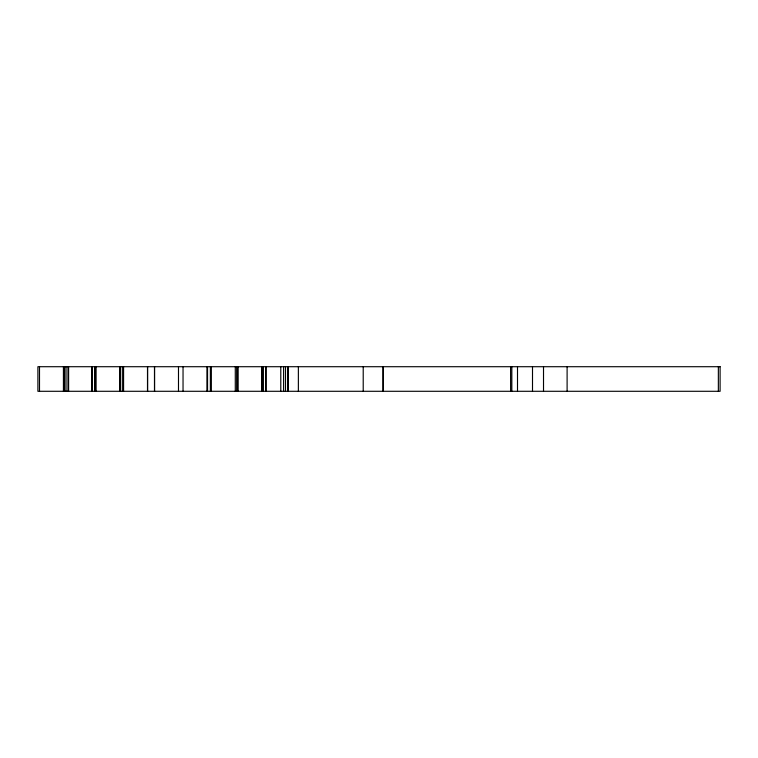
<?xml version="1.0" encoding="UTF-8"?>
<svg xmlns="http://www.w3.org/2000/svg" width="758" height="758" viewBox="0 0 758 758"><rect width="100%" height="100%" fill="white"/><g stroke="black" fill="none" stroke-linecap="round" stroke-linejoin="round"><path stroke-width="1.14" d="M718.357 366.711L718.357 391.289M567.107 366.711L567.107 391.289M543.514 366.711L543.514 391.289M532.504 366.711L532.504 391.289M517.506 366.711L517.506 391.289M511.83 366.711L511.83 391.289M510.589 366.711L510.627 391.289M383.235 366.711L383.235 391.289M383.055 366.711L383.055 391.289M363.215 366.711L363.215 391.289M298.368 366.711L298.368 391.289M288.031 366.711L288.031 391.289M287.917 366.711L287.917 391.289M285.491 366.711L285.491 391.289M283.596 366.711L283.596 391.289M280.782 366.711L280.782 391.289M265.935 366.711L265.935 391.289M265.831 366.711L265.831 391.289M263.396 366.711L263.396 391.289M262.079 366.711L262.079 391.289M261.889 366.711L261.889 391.289M238.154 366.711L238.154 391.289M237.169 366.711L237.169 391.289M237.046 366.711L237.046 391.289M235.283 366.711L235.283 391.289M211.349 366.711L211.349 391.289M210.364 366.711L210.364 391.289M207.55 366.711L207.55 391.289M206.962 366.711L206.943 391.289M183.038 366.711L183.038 391.289M178.49 366.711L178.49 391.289M154.566 366.711L154.566 391.289M154.48 366.711L154.48 391.289M147.602 366.711L147.602 391.289M147.497 366.711L147.497 391.289M123.573 366.711L123.573 391.289M122.341 366.711L122.341 391.289M120.029 366.711L120.029 391.289M119.906 366.711L119.906 391.289M119.736 366.711L119.736 391.289M96.095 366.711L96.095 391.289M92.381 366.711L92.381 391.289M92.002 366.711L92.002 391.289M91.699 366.711L91.699 391.289M68.571 366.711L68.571 391.289M68.466 366.711L68.466 391.289M68.078 366.711L68.078 391.289M66.031 366.711L66.031 391.289M64.534 366.711L64.534 391.289M64.411 366.711L64.411 391.289M63.426 366.711L63.426 391.289M39.501 366.711L39.501 391.289M720.1 366.711L37.9 366.711L37.9 391.289L720.1 391.289L720.1 366.711M94.921 391.289L94.921 366.711L94.816 391.289"/></g></svg>
